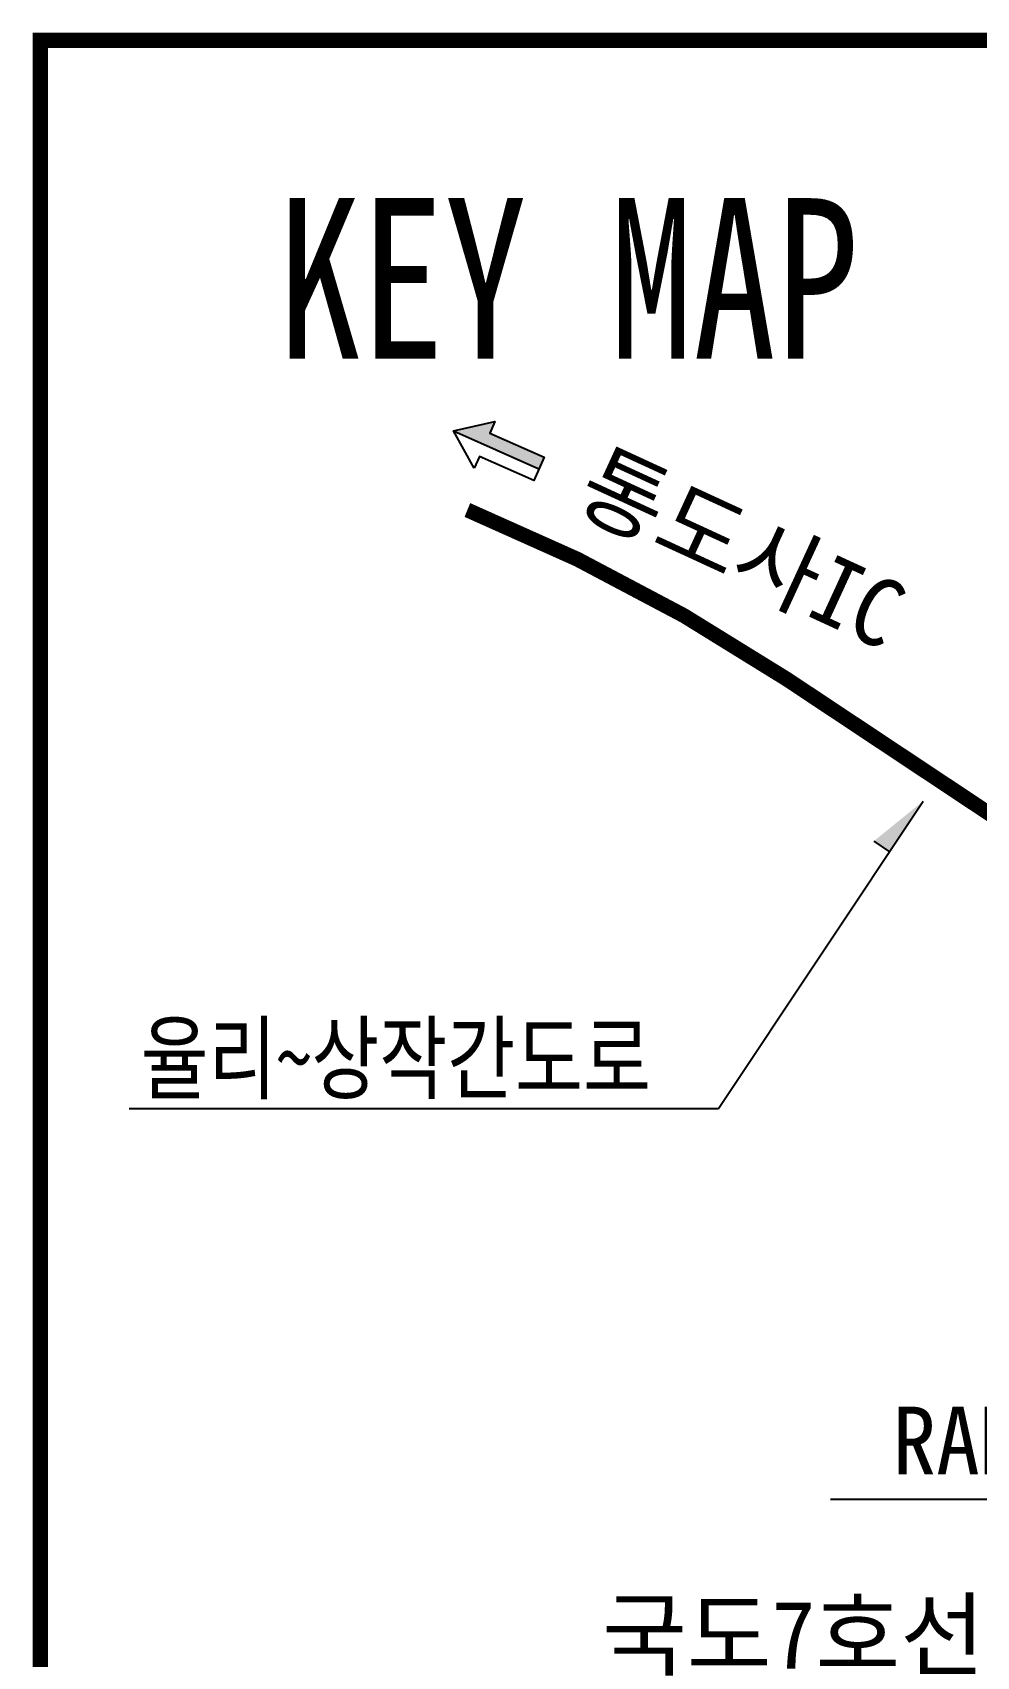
# Model space of a CAD drawing. Header units: metres. Extents: x 222706 to 224249, y 221324 to 222332.
# Drawn here: x 223885.6 to 223963.3, y 222198.5 to 222332.2 of the extents above; entities that cross this region are included whole.
import ezdxf
from ezdxf.enums import TextEntityAlignment as Align

# ---------------------------------------------------------------- set-up
doc = ezdxf.new("R2010")
doc.units = ezdxf.units.M
doc.linetypes.add('HIDDEN', pattern=[0.375, 0.25, -0.125])
for name, color, linetype in [('CA-ALGN-국도7호선', 2, 'Continuous'), ('CA-LEAL', 1, 'Continuous'), ('CA-TEXT', 3, 'Continuous'), ('CZ-LIN1', 7, 'Continuous'), ('CZ-SYMB', 2, 'Continuous'), ('CZ-TEX1', 6, 'Continuous'), ('CZ-TEXT', 3, 'Continuous')]:
    doc.layers.add(name, color=color, linetype=linetype)
doc.styles.add('견고딕', font='DotumChe.ttf')
doc.styles.add('돋움체', font='DotumChe.ttf')

# ---------------------------------------------------------------- blocks, each defined once
blk = doc.blocks.new('CZDIRA2')
blk.add_hatch(color=256).paths.add_polyline_path([(0, 0), (0, -2), (9.33, -2), (9.33, -4), (14.67, 0)])
blk.add_line((14.67, 0), (0, 0))
blk.add_lwpolyline([(9.33, 4), (14.67, 0), (9.33, -4), (9.33, -2), (0, -2), (0, 2), (9.33, 2)], close=True)

msp = doc.modelspace()

# ---------------------------------------------------------------- hatches: boundary and pattern name
at = {"layer": 'CA-LEAL'}
msp.add_hatch(color=256, dxfattribs=at).paths.add_polyline_path([(223954.87, 222265.64), (223956.17, 222264.77), (223958.95, 222268.95)])

# ---------------------------------------------------------------- linework, layer by layer
at = {"layer": 'CA-ALGN-국도7호선', "linetype": 'HIDDEN', "const_width": 1.23, "flags": 128}
msp.add_lwpolyline([(223974.09, 222261.47), (223947.68, 222279, 0.049731), (223921.39, 222292.91, 0.049731)], format="xyb", dxfattribs=at)
at = {"layer": 'CA-LEAL'}
for p, q in [((223942.08, 222243.63), (223958.95, 222268.95)), ((223954.87, 222265.64), (223956.17, 222264.77)), ((223893.54, 222243.63), (223942.08, 222243.63)), ((223951.3, 222211.47), (223986.74, 222211.47))]:
    msp.add_line(p, q, dxfattribs=at)
at = {"layer": 'CZ-LIN1', "const_width": 1.27}
msp.add_lwpolyline([(223886.2, 222132.14), (224248.63, 222132.14), (224248.63, 222331.58), (223886.2, 222331.58)], close=True, dxfattribs=at)

# ---------------------------------------------------------------- block references
at = {"layer": 'CZ-SYMB', "xscale": 0.5246419317563367, "yscale": 0.5246419317554682, "zscale": 0.5246419317368358, "rotation": 156.0590272516848}
msp.add_blockref('CZDIRA2', (223927.28, 222296.29), dxfattribs=at)

# ---------------------------------------------------------------- texts
at = {"layer": 'CA-TEXT', "style": '돋움체', "width": 0.8}
msp.add_text('율리~상작간도로', height=5.571, dxfattribs=at).set_placement((223894.48, 222245, -307.7))
at = {"layer": 'CA-TEXT', "style": '돋움체'}
for s, p in [('RAMP-G', (223956.41, 222213.52, -205.13)), ('국도7호선', (223932.48, 222197.53, -307.7))]:
    msp.add_text(s, height=5.571, dxfattribs=at).set_placement(p)
at = {"layer": 'CZ-TEX1', "style": '견고딕', "width": 0.8}
msp.add_text('KEY MAP', height=13.221, dxfattribs=at).set_placement((223929.73, 222305.36), align=Align.CENTER)
at = {"layer": 'CZ-TEXT', "style": '돋움체'}
msp.add_text('통도사IC', height=5.571, rotation=335.277, dxfattribs=at).set_placement((223930.04, 222293.11, -307.7))

doc.saveas('drawing.dxf')
